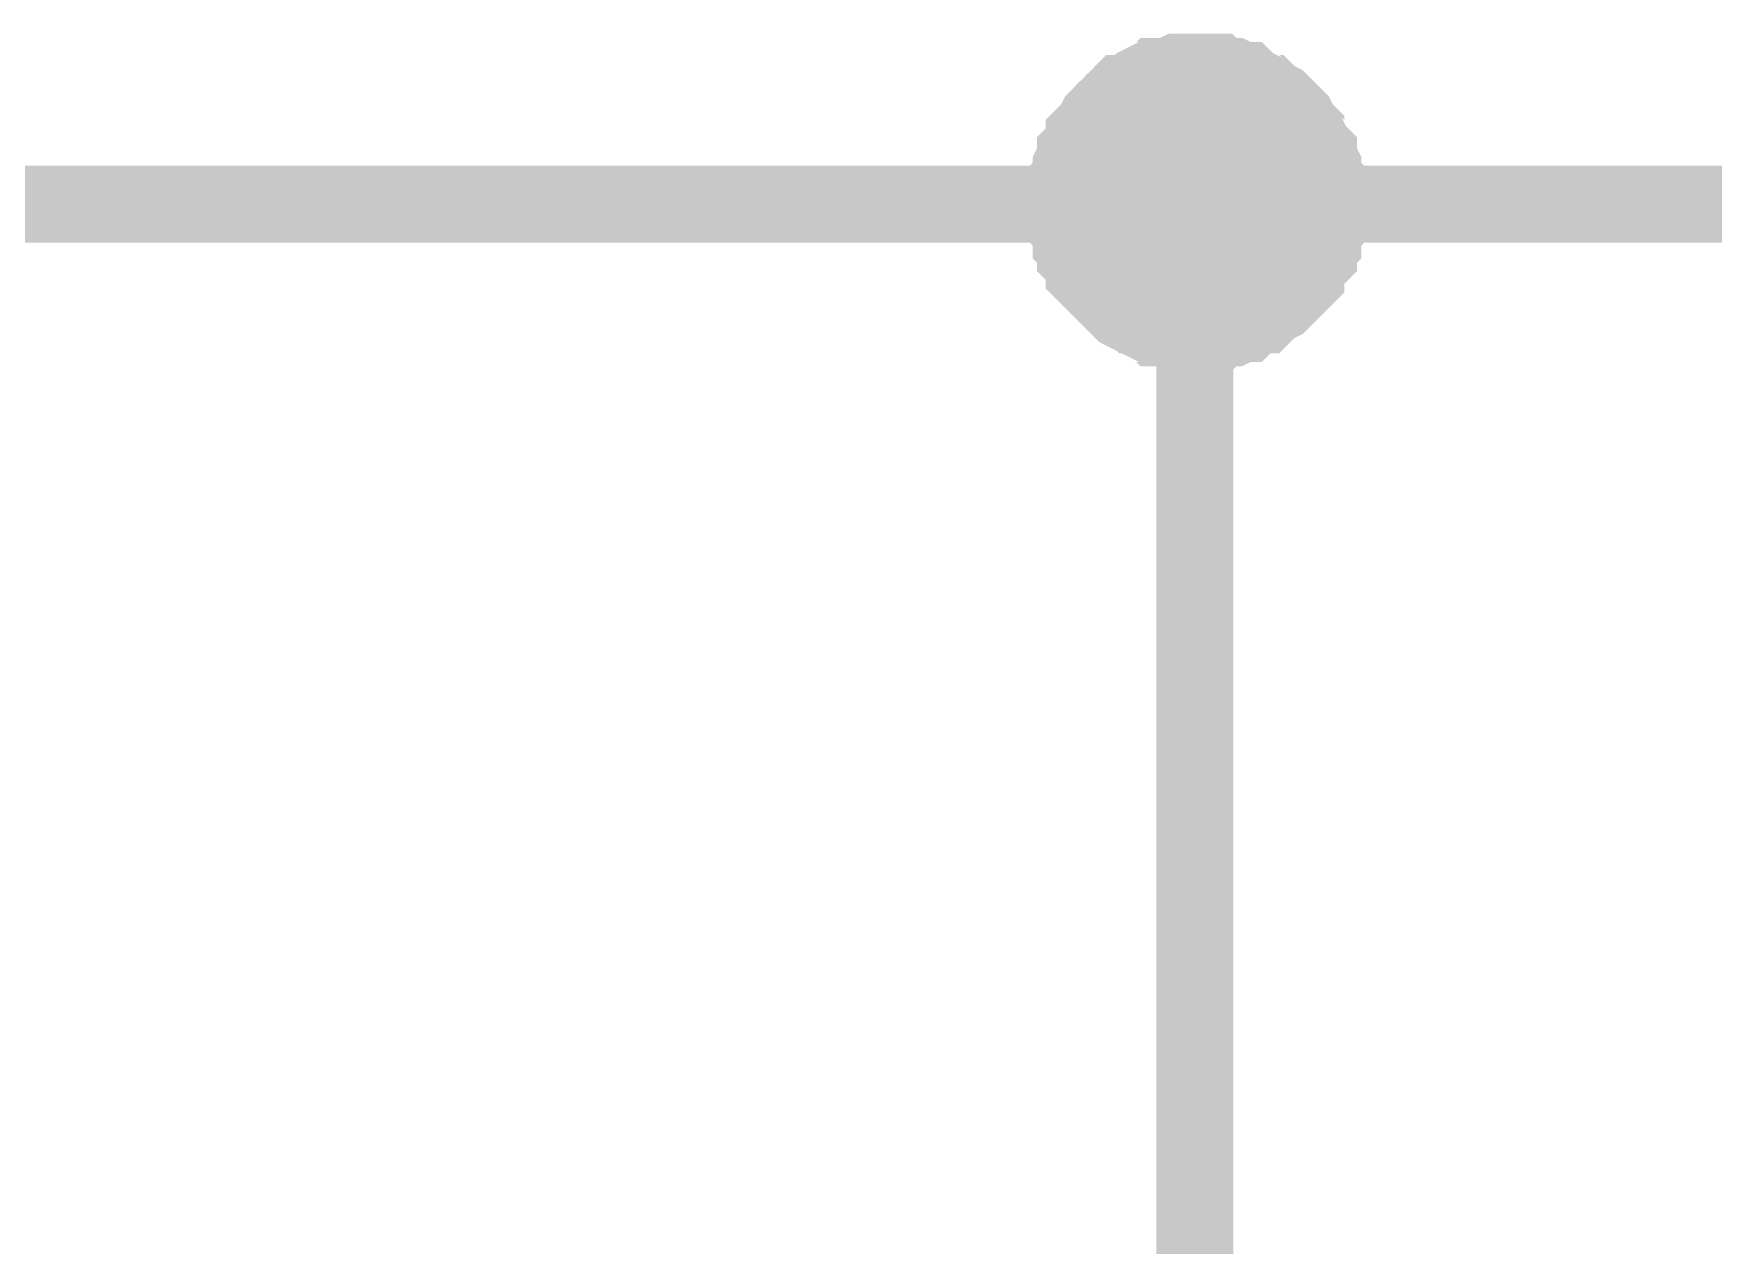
# Model space of a CAD drawing. Header units: millimetres. Extents: x -2024 to 917, y -725 to 13.
# Drawn here: x -1446.16 to -1439.63, y -398.22 to -393.51 of the extents above; entities that cross this region are included whole.
import ezdxf

# ---------------------------------------------------------------- set-up
doc = ezdxf.new("R2010")
doc.units = ezdxf.units.MM

msp = doc.modelspace()

# ---------------------------------------------------------------- linework, layer by layer
at = {"color": 7}
for points, const_width in [([(-1442.1447, -394.1737), (-1442.1447, -394.1406), (-1442.1447, -394.1241), (-1442.1447, -394.0909), (-1442.1282, -394.0744), (-1442.1282, -394.0413), (-1442.1282, -394.0247), (-1442.1116, -393.9916), (-1442.1116, -393.975), (-1442.0951, -393.9585), (-1442.0785, -393.9254), (-1442.0785, -393.9088), (-1442.062, -393.8922), (-1442.0454, -393.8757), (-1442.0289, -393.8426), (-1442.0123, -393.826), (-1441.9958, -393.8094), (-1441.9792, -393.7929), (-1441.9627, -393.7763), (-1441.9461, -393.7598), (-1441.9296, -393.7432), (-1441.8965, -393.7432), (-1441.8799, -393.7266), (-1441.8634, -393.7101), (-1441.8303, -393.6935), (-1441.8137, -393.6935), (-1441.7972, -393.677), (-1441.7641, -393.677), (-1441.7475, -393.677), (-1441.7144, -393.6604), (-1441.6978, -393.6604), (-1441.6647, -393.6604), (-1441.6482, -393.6604)], 0.2997), ([(-1442.1447, -394.1737), (-1442.1447, -394.1406), (-1442.1447, -394.1241), (-1442.1447, -394.0909), (-1442.1282, -394.0744), (-1442.1282, -394.0413), (-1442.1282, -394.0247), (-1442.1116, -393.9916), (-1442.1116, -393.975), (-1442.0951, -393.9585), (-1442.0785, -393.9254), (-1442.0785, -393.9088), (-1442.062, -393.8922), (-1442.0454, -393.8757), (-1442.0289, -393.8426), (-1442.0123, -393.826), (-1441.9958, -393.8094), (-1441.9792, -393.7929), (-1441.9627, -393.7763), (-1441.9461, -393.7598), (-1441.9296, -393.7432), (-1441.8965, -393.7432), (-1441.8799, -393.7266), (-1441.8634, -393.7101), (-1441.8303, -393.6935), (-1441.8137, -393.6935), (-1441.7972, -393.677), (-1441.7641, -393.677), (-1441.7475, -393.677), (-1441.7144, -393.6604), (-1441.6978, -393.6604), (-1441.6647, -393.6604), (-1441.6482, -393.6604)], 0.2997), ([(-1442.1447, -394.1737), (-1442.1447, -394.1406), (-1442.1447, -394.1241), (-1442.1447, -394.0909), (-1442.1282, -394.0744), (-1442.1282, -394.0413), (-1442.1282, -394.0247), (-1442.1116, -393.9916), (-1442.1116, -393.975), (-1442.0951, -393.9585), (-1442.0785, -393.9254), (-1442.0785, -393.9088), (-1442.062, -393.8922), (-1442.0454, -393.8757), (-1442.0289, -393.8426), (-1442.0123, -393.826), (-1441.9958, -393.8094), (-1441.9792, -393.7929), (-1441.9627, -393.7763), (-1441.9461, -393.7598), (-1441.9296, -393.7432), (-1441.8965, -393.7432), (-1441.8799, -393.7266), (-1441.8634, -393.7101), (-1441.8303, -393.6935), (-1441.8137, -393.6935), (-1441.7972, -393.677), (-1441.7641, -393.677), (-1441.7475, -393.677), (-1441.7144, -393.6604), (-1441.6978, -393.6604), (-1441.6647, -393.6604), (-1441.6482, -393.6604)], 0.2997), ([(-1442.1447, -394.1737), (-1442.1447, -394.1406), (-1442.1447, -394.1241), (-1442.1447, -394.0909), (-1442.1282, -394.0744), (-1442.1282, -394.0413), (-1442.1282, -394.0247), (-1442.1116, -393.9916), (-1442.1116, -393.975), (-1442.0951, -393.9585), (-1442.0785, -393.9254), (-1442.0785, -393.9088), (-1442.062, -393.8922), (-1442.0454, -393.8757), (-1442.0289, -393.8426), (-1442.0123, -393.826), (-1441.9958, -393.8094), (-1441.9792, -393.7929), (-1441.9627, -393.7763), (-1441.9461, -393.7598), (-1441.9296, -393.7432), (-1441.8965, -393.7432), (-1441.8799, -393.7266), (-1441.8634, -393.7101), (-1441.8303, -393.6935), (-1441.8137, -393.6935), (-1441.7972, -393.677), (-1441.7641, -393.677), (-1441.7475, -393.677), (-1441.7144, -393.6604), (-1441.6978, -393.6604), (-1441.6647, -393.6604), (-1441.6482, -393.6604)], 0.2997), ([(-1441.6482, -393.6604), (-1441.6482, -393.6604)], 0.2997), ([(-1441.6482, -393.6604), (-1441.6151, -393.6604), (-1441.5985, -393.6604), (-1441.5654, -393.6604), (-1441.5489, -393.677), (-1441.5158, -393.677), (-1441.4992, -393.677), (-1441.4661, -393.6935), (-1441.4496, -393.6935), (-1441.433, -393.7101), (-1441.3999, -393.7266), (-1441.3834, -393.7432), (-1441.3668, -393.7432), (-1441.3503, -393.7598), (-1441.3172, -393.7763), (-1441.3006, -393.7929), (-1441.2841, -393.8094), (-1441.2675, -393.826), (-1441.251, -393.8426), (-1441.2344, -393.8757), (-1441.2179, -393.8922), (-1441.2179, -393.9088), (-1441.2013, -393.9254), (-1441.1848, -393.9585), (-1441.1682, -393.975), (-1441.1682, -393.9916), (-1441.1517, -394.0247), (-1441.1517, -394.0413), (-1441.1517, -394.0744), (-1441.1351, -394.0909), (-1441.1351, -394.1241), (-1441.1351, -394.1406), (-1441.1351, -394.1737)], 0.2997), ([(-1441.6482, -393.6604), (-1441.6482, -393.6604)], 0.2997), ([(-1441.6482, -393.6604), (-1441.6151, -393.6604), (-1441.5985, -393.6604), (-1441.5654, -393.6604), (-1441.5489, -393.677), (-1441.5158, -393.677), (-1441.4992, -393.677), (-1441.4661, -393.6935), (-1441.4496, -393.6935), (-1441.433, -393.7101), (-1441.3999, -393.7266), (-1441.3834, -393.7432), (-1441.3668, -393.7432), (-1441.3503, -393.7598), (-1441.3172, -393.7763), (-1441.3006, -393.7929), (-1441.2841, -393.8094), (-1441.2675, -393.826), (-1441.251, -393.8426), (-1441.2344, -393.8757), (-1441.2179, -393.8922), (-1441.2179, -393.9088), (-1441.2013, -393.9254), (-1441.1848, -393.9585), (-1441.1682, -393.975), (-1441.1682, -393.9916), (-1441.1517, -394.0247), (-1441.1517, -394.0413), (-1441.1517, -394.0744), (-1441.1351, -394.0909), (-1441.1351, -394.1241), (-1441.1351, -394.1406), (-1441.1351, -394.1737)], 0.2997), ([(-1441.6482, -393.6604), (-1441.6482, -393.6604)], 0.2997), ([(-1441.6482, -393.6604), (-1441.6151, -393.6604), (-1441.5985, -393.6604), (-1441.5654, -393.6604), (-1441.5489, -393.677), (-1441.5158, -393.677), (-1441.4992, -393.677), (-1441.4661, -393.6935), (-1441.4496, -393.6935), (-1441.433, -393.7101), (-1441.3999, -393.7266), (-1441.3834, -393.7432), (-1441.3668, -393.7432), (-1441.3503, -393.7598), (-1441.3172, -393.7763), (-1441.3006, -393.7929), (-1441.2841, -393.8094), (-1441.2675, -393.826), (-1441.251, -393.8426), (-1441.2344, -393.8757), (-1441.2179, -393.8922), (-1441.2179, -393.9088), (-1441.2013, -393.9254), (-1441.1848, -393.9585), (-1441.1682, -393.975), (-1441.1682, -393.9916), (-1441.1517, -394.0247), (-1441.1517, -394.0413), (-1441.1517, -394.0744), (-1441.1351, -394.0909), (-1441.1351, -394.1241), (-1441.1351, -394.1406), (-1441.1351, -394.1737)], 0.2997), ([(-1441.6482, -393.6604), (-1441.6482, -393.6604)], 0.2997), ([(-1441.6482, -393.6604), (-1441.6151, -393.6604), (-1441.5985, -393.6604), (-1441.5654, -393.6604), (-1441.5489, -393.677), (-1441.5158, -393.677), (-1441.4992, -393.677), (-1441.4661, -393.6935), (-1441.4496, -393.6935), (-1441.433, -393.7101), (-1441.3999, -393.7266), (-1441.3834, -393.7432), (-1441.3668, -393.7432), (-1441.3503, -393.7598), (-1441.3172, -393.7763), (-1441.3006, -393.7929), (-1441.2841, -393.8094), (-1441.2675, -393.826), (-1441.251, -393.8426), (-1441.2344, -393.8757), (-1441.2179, -393.8922), (-1441.2179, -393.9088), (-1441.2013, -393.9254), (-1441.1848, -393.9585), (-1441.1682, -393.975), (-1441.1682, -393.9916), (-1441.1517, -394.0247), (-1441.1517, -394.0413), (-1441.1517, -394.0744), (-1441.1351, -394.0909), (-1441.1351, -394.1241), (-1441.1351, -394.1406), (-1441.1351, -394.1737)], 0.2997), ([(-1442.1447, -394.1737), (-1442.1447, -394.1406), (-1442.1447, -394.1241), (-1442.1447, -394.0909), (-1442.1282, -394.0744), (-1442.1282, -394.0413), (-1442.1282, -394.0247), (-1442.1116, -393.9916), (-1442.1116, -393.975), (-1442.0951, -393.9585), (-1442.0785, -393.9254), (-1442.0785, -393.9088), (-1442.062, -393.8922), (-1442.0454, -393.8757), (-1442.0289, -393.8426), (-1442.0123, -393.826), (-1441.9958, -393.8094), (-1441.9792, -393.7929), (-1441.9627, -393.7763), (-1441.9461, -393.7598), (-1441.9296, -393.7432), (-1441.8965, -393.7432), (-1441.8799, -393.7266), (-1441.8634, -393.7101), (-1441.8303, -393.6935), (-1441.8137, -393.6935), (-1441.7972, -393.677), (-1441.7641, -393.677), (-1441.7475, -393.677), (-1441.7144, -393.6604), (-1441.6978, -393.6604), (-1441.6647, -393.6604), (-1441.6482, -393.6604)], 0.0991), ([(-1442.1447, -394.1737), (-1442.1447, -394.1406), (-1442.1447, -394.1241), (-1442.1447, -394.0909), (-1442.1282, -394.0744), (-1442.1282, -394.0413), (-1442.1282, -394.0247), (-1442.1116, -393.9916), (-1442.1116, -393.975), (-1442.0951, -393.9585), (-1442.0785, -393.9254), (-1442.0785, -393.9088), (-1442.062, -393.8922), (-1442.0454, -393.8757), (-1442.0289, -393.8426), (-1442.0123, -393.826), (-1441.9958, -393.8094), (-1441.9792, -393.7929), (-1441.9627, -393.7763), (-1441.9461, -393.7598), (-1441.9296, -393.7432), (-1441.8965, -393.7432), (-1441.8799, -393.7266), (-1441.8634, -393.7101), (-1441.8303, -393.6935), (-1441.8137, -393.6935), (-1441.7972, -393.677), (-1441.7641, -393.677), (-1441.7475, -393.677), (-1441.7144, -393.6604), (-1441.6978, -393.6604), (-1441.6647, -393.6604), (-1441.6482, -393.6604)], 0.0991), ([(-1442.1447, -394.1737), (-1442.1447, -394.1406), (-1442.1447, -394.1241), (-1442.1447, -394.0909), (-1442.1282, -394.0744), (-1442.1282, -394.0413), (-1442.1282, -394.0247), (-1442.1116, -393.9916), (-1442.1116, -393.975), (-1442.0951, -393.9585), (-1442.0785, -393.9254), (-1442.0785, -393.9088), (-1442.062, -393.8922), (-1442.0454, -393.8757), (-1442.0289, -393.8426), (-1442.0123, -393.826), (-1441.9958, -393.8094), (-1441.9792, -393.7929), (-1441.9627, -393.7763), (-1441.9461, -393.7598), (-1441.9296, -393.7432), (-1441.8965, -393.7432), (-1441.8799, -393.7266), (-1441.8634, -393.7101), (-1441.8303, -393.6935), (-1441.8137, -393.6935), (-1441.7972, -393.677), (-1441.7641, -393.677), (-1441.7475, -393.677), (-1441.7144, -393.6604), (-1441.6978, -393.6604), (-1441.6647, -393.6604), (-1441.6482, -393.6604)], 0.0991), ([(-1442.1447, -394.1737), (-1442.1447, -394.1406), (-1442.1447, -394.1241), (-1442.1447, -394.0909), (-1442.1282, -394.0744), (-1442.1282, -394.0413), (-1442.1282, -394.0247), (-1442.1116, -393.9916), (-1442.1116, -393.975), (-1442.0951, -393.9585), (-1442.0785, -393.9254), (-1442.0785, -393.9088), (-1442.062, -393.8922), (-1442.0454, -393.8757), (-1442.0289, -393.8426), (-1442.0123, -393.826), (-1441.9958, -393.8094), (-1441.9792, -393.7929), (-1441.9627, -393.7763), (-1441.9461, -393.7598), (-1441.9296, -393.7432), (-1441.8965, -393.7432), (-1441.8799, -393.7266), (-1441.8634, -393.7101), (-1441.8303, -393.6935), (-1441.8137, -393.6935), (-1441.7972, -393.677), (-1441.7641, -393.677), (-1441.7475, -393.677), (-1441.7144, -393.6604), (-1441.6978, -393.6604), (-1441.6647, -393.6604), (-1441.6482, -393.6604)], 0.0991), ([(-1441.6482, -393.6604), (-1441.6482, -393.6604)], 0.0991), ([(-1441.6482, -393.6604), (-1441.6151, -393.6604), (-1441.5985, -393.6604), (-1441.5654, -393.6604), (-1441.5489, -393.677), (-1441.5158, -393.677), (-1441.4992, -393.677), (-1441.4661, -393.6935), (-1441.4496, -393.6935), (-1441.433, -393.7101), (-1441.3999, -393.7266), (-1441.3834, -393.7432), (-1441.3668, -393.7432), (-1441.3503, -393.7598), (-1441.3172, -393.7763), (-1441.3006, -393.7929), (-1441.2841, -393.8094), (-1441.2675, -393.826), (-1441.251, -393.8426), (-1441.2344, -393.8757), (-1441.2179, -393.8922), (-1441.2179, -393.9088), (-1441.2013, -393.9254), (-1441.1848, -393.9585), (-1441.1682, -393.975), (-1441.1682, -393.9916), (-1441.1517, -394.0247), (-1441.1517, -394.0413), (-1441.1517, -394.0744), (-1441.1351, -394.0909), (-1441.1351, -394.1241), (-1441.1351, -394.1406), (-1441.1351, -394.1737)], 0.0991), ([(-1441.6482, -393.6604), (-1441.6482, -393.6604)], 0.0991), ([(-1441.6482, -393.6604), (-1441.6151, -393.6604), (-1441.5985, -393.6604), (-1441.5654, -393.6604), (-1441.5489, -393.677), (-1441.5158, -393.677), (-1441.4992, -393.677), (-1441.4661, -393.6935), (-1441.4496, -393.6935), (-1441.433, -393.7101), (-1441.3999, -393.7266), (-1441.3834, -393.7432), (-1441.3668, -393.7432), (-1441.3503, -393.7598), (-1441.3172, -393.7763), (-1441.3006, -393.7929), (-1441.2841, -393.8094), (-1441.2675, -393.826), (-1441.251, -393.8426), (-1441.2344, -393.8757), (-1441.2179, -393.8922), (-1441.2179, -393.9088), (-1441.2013, -393.9254), (-1441.1848, -393.9585), (-1441.1682, -393.975), (-1441.1682, -393.9916), (-1441.1517, -394.0247), (-1441.1517, -394.0413), (-1441.1517, -394.0744), (-1441.1351, -394.0909), (-1441.1351, -394.1241), (-1441.1351, -394.1406), (-1441.1351, -394.1737)], 0.0991), ([(-1441.6482, -393.6604), (-1441.6482, -393.6604)], 0.0991), ([(-1441.6482, -393.6604), (-1441.6151, -393.6604), (-1441.5985, -393.6604), (-1441.5654, -393.6604), (-1441.5489, -393.677), (-1441.5158, -393.677), (-1441.4992, -393.677), (-1441.4661, -393.6935), (-1441.4496, -393.6935), (-1441.433, -393.7101), (-1441.3999, -393.7266), (-1441.3834, -393.7432), (-1441.3668, -393.7432), (-1441.3503, -393.7598), (-1441.3172, -393.7763), (-1441.3006, -393.7929), (-1441.2841, -393.8094), (-1441.2675, -393.826), (-1441.251, -393.8426), (-1441.2344, -393.8757), (-1441.2179, -393.8922), (-1441.2179, -393.9088), (-1441.2013, -393.9254), (-1441.1848, -393.9585), (-1441.1682, -393.975), (-1441.1682, -393.9916), (-1441.1517, -394.0247), (-1441.1517, -394.0413), (-1441.1517, -394.0744), (-1441.1351, -394.0909), (-1441.1351, -394.1241), (-1441.1351, -394.1406), (-1441.1351, -394.1737)], 0.0991), ([(-1441.6482, -393.6604), (-1441.6482, -393.6604)], 0.0991), ([(-1441.6482, -393.6604), (-1441.6151, -393.6604), (-1441.5985, -393.6604), (-1441.5654, -393.6604), (-1441.5489, -393.677), (-1441.5158, -393.677), (-1441.4992, -393.677), (-1441.4661, -393.6935), (-1441.4496, -393.6935), (-1441.433, -393.7101), (-1441.3999, -393.7266), (-1441.3834, -393.7432), (-1441.3668, -393.7432), (-1441.3503, -393.7598), (-1441.3172, -393.7763), (-1441.3006, -393.7929), (-1441.2841, -393.8094), (-1441.2675, -393.826), (-1441.251, -393.8426), (-1441.2344, -393.8757), (-1441.2179, -393.8922), (-1441.2179, -393.9088), (-1441.2013, -393.9254), (-1441.1848, -393.9585), (-1441.1682, -393.975), (-1441.1682, -393.9916), (-1441.1517, -394.0247), (-1441.1517, -394.0413), (-1441.1517, -394.0744), (-1441.1351, -394.0909), (-1441.1351, -394.1241), (-1441.1351, -394.1406), (-1441.1351, -394.1737)], 0.0991), ([(-1449.1293, -394.1737), (-1441.6482, -394.1737), (-1434.1506, -394.1737)], 0.2997), ([(-1441.6482, -394.6705), (-1441.6647, -394.6705), (-1441.6978, -394.6705), (-1441.7144, -394.6705), (-1441.7475, -394.6539), (-1441.7641, -394.6539), (-1441.7972, -394.6539), (-1441.8137, -394.6374), (-1441.8303, -394.6374), (-1441.8634, -394.6208), (-1441.8799, -394.6043), (-1441.8965, -394.6043), (-1441.9296, -394.5877), (-1441.9461, -394.5711), (-1441.9627, -394.5546), (-1441.9792, -394.538), (-1441.9958, -394.5215), (-1442.0123, -394.5049), (-1442.0289, -394.4884), (-1442.0454, -394.4718), (-1442.062, -394.4552), (-1442.0785, -394.4387), (-1442.0785, -394.4056), (-1442.0951, -394.389), (-1442.1116, -394.3724), (-1442.1116, -394.3393), (-1442.1282, -394.3228), (-1442.1282, -394.3062), (-1442.1282, -394.2731), (-1442.1447, -394.2565), (-1442.1447, -394.2234), (-1442.1447, -394.2069), (-1442.1447, -394.1737)], 0.2997), ([(-1442.1447, -394.1737), (-1442.1447, -394.1737)], 0.2997), ([(-1441.6482, -394.6705), (-1441.6647, -394.6705), (-1441.6978, -394.6705), (-1441.7144, -394.6705), (-1441.7475, -394.6539), (-1441.7641, -394.6539), (-1441.7972, -394.6539), (-1441.8137, -394.6374), (-1441.8303, -394.6374), (-1441.8634, -394.6208), (-1441.8799, -394.6043), (-1441.8965, -394.6043), (-1441.9296, -394.5877), (-1441.9461, -394.5711), (-1441.9627, -394.5546), (-1441.9792, -394.538), (-1441.9958, -394.5215), (-1442.0123, -394.5049), (-1442.0289, -394.4884), (-1442.0454, -394.4718), (-1442.062, -394.4552), (-1442.0785, -394.4387), (-1442.0785, -394.4056), (-1442.0951, -394.389), (-1442.1116, -394.3724), (-1442.1116, -394.3393), (-1442.1282, -394.3228), (-1442.1282, -394.3062), (-1442.1282, -394.2731), (-1442.1447, -394.2565), (-1442.1447, -394.2234), (-1442.1447, -394.2069), (-1442.1447, -394.1737)], 0.2997), ([(-1442.1447, -394.1737), (-1442.1447, -394.1737)], 0.2997), ([(-1441.6482, -394.6705), (-1441.6647, -394.6705), (-1441.6978, -394.6705), (-1441.7144, -394.6705), (-1441.7475, -394.6539), (-1441.7641, -394.6539), (-1441.7972, -394.6539), (-1441.8137, -394.6374), (-1441.8303, -394.6374), (-1441.8634, -394.6208), (-1441.8799, -394.6043), (-1441.8965, -394.6043), (-1441.9296, -394.5877), (-1441.9461, -394.5711), (-1441.9627, -394.5546), (-1441.9792, -394.538), (-1441.9958, -394.5215), (-1442.0123, -394.5049), (-1442.0289, -394.4884), (-1442.0454, -394.4718), (-1442.062, -394.4552), (-1442.0785, -394.4387), (-1442.0785, -394.4056), (-1442.0951, -394.389), (-1442.1116, -394.3724), (-1442.1116, -394.3393), (-1442.1282, -394.3228), (-1442.1282, -394.3062), (-1442.1282, -394.2731), (-1442.1447, -394.2565), (-1442.1447, -394.2234), (-1442.1447, -394.2069), (-1442.1447, -394.1737)], 0.2997), ([(-1442.1447, -394.1737), (-1442.1447, -394.1737)], 0.2997), ([(-1441.6482, -394.6705), (-1441.6647, -394.6705), (-1441.6978, -394.6705), (-1441.7144, -394.6705), (-1441.7475, -394.6539), (-1441.7641, -394.6539), (-1441.7972, -394.6539), (-1441.8137, -394.6374), (-1441.8303, -394.6374), (-1441.8634, -394.6208), (-1441.8799, -394.6043), (-1441.8965, -394.6043), (-1441.9296, -394.5877), (-1441.9461, -394.5711), (-1441.9627, -394.5546), (-1441.9792, -394.538), (-1441.9958, -394.5215), (-1442.0123, -394.5049), (-1442.0289, -394.4884), (-1442.0454, -394.4718), (-1442.062, -394.4552), (-1442.0785, -394.4387), (-1442.0785, -394.4056), (-1442.0951, -394.389), (-1442.1116, -394.3724), (-1442.1116, -394.3393), (-1442.1282, -394.3228), (-1442.1282, -394.3062), (-1442.1282, -394.2731), (-1442.1447, -394.2565), (-1442.1447, -394.2234), (-1442.1447, -394.2069), (-1442.1447, -394.1737)], 0.2997), ([(-1442.1447, -394.1737), (-1442.1447, -394.1737)], 0.2997), ([(-1441.6482, -399.1745), (-1441.6482, -394.1737)], 0.2997), ([(-1441.1351, -394.1737), (-1441.1351, -394.2069), (-1441.1351, -394.2234), (-1441.1351, -394.2565), (-1441.1517, -394.2731), (-1441.1517, -394.3062), (-1441.1517, -394.3228), (-1441.1682, -394.3393), (-1441.1682, -394.3724), (-1441.1848, -394.389), (-1441.2013, -394.4056), (-1441.2179, -394.4387), (-1441.2179, -394.4552), (-1441.2344, -394.4718), (-1441.251, -394.4884), (-1441.2675, -394.5049), (-1441.2841, -394.5215), (-1441.3006, -394.538), (-1441.3172, -394.5546), (-1441.3503, -394.5711), (-1441.3668, -394.5877), (-1441.3834, -394.6043), (-1441.3999, -394.6043), (-1441.433, -394.6208), (-1441.4496, -394.6374), (-1441.4661, -394.6374), (-1441.4992, -394.6539), (-1441.5158, -394.6539), (-1441.5489, -394.6539), (-1441.5654, -394.6705), (-1441.5985, -394.6705), (-1441.6151, -394.6705), (-1441.6482, -394.6705)], 0.2997), ([(-1441.1351, -394.1737), (-1441.1351, -394.2069), (-1441.1351, -394.2234), (-1441.1351, -394.2565), (-1441.1517, -394.2731), (-1441.1517, -394.3062), (-1441.1517, -394.3228), (-1441.1682, -394.3393), (-1441.1682, -394.3724), (-1441.1848, -394.389), (-1441.2013, -394.4056), (-1441.2179, -394.4387), (-1441.2179, -394.4552), (-1441.2344, -394.4718), (-1441.251, -394.4884), (-1441.2675, -394.5049), (-1441.2841, -394.5215), (-1441.3006, -394.538), (-1441.3172, -394.5546), (-1441.3503, -394.5711), (-1441.3668, -394.5877), (-1441.3834, -394.6043), (-1441.3999, -394.6043), (-1441.433, -394.6208), (-1441.4496, -394.6374), (-1441.4661, -394.6374), (-1441.4992, -394.6539), (-1441.5158, -394.6539), (-1441.5489, -394.6539), (-1441.5654, -394.6705), (-1441.5985, -394.6705), (-1441.6151, -394.6705), (-1441.6482, -394.6705)], 0.2997), ([(-1441.1351, -394.1737), (-1441.1351, -394.2069), (-1441.1351, -394.2234), (-1441.1351, -394.2565), (-1441.1517, -394.2731), (-1441.1517, -394.3062), (-1441.1517, -394.3228), (-1441.1682, -394.3393), (-1441.1682, -394.3724), (-1441.1848, -394.389), (-1441.2013, -394.4056), (-1441.2179, -394.4387), (-1441.2179, -394.4552), (-1441.2344, -394.4718), (-1441.251, -394.4884), (-1441.2675, -394.5049), (-1441.2841, -394.5215), (-1441.3006, -394.538), (-1441.3172, -394.5546), (-1441.3503, -394.5711), (-1441.3668, -394.5877), (-1441.3834, -394.6043), (-1441.3999, -394.6043), (-1441.433, -394.6208), (-1441.4496, -394.6374), (-1441.4661, -394.6374), (-1441.4992, -394.6539), (-1441.5158, -394.6539), (-1441.5489, -394.6539), (-1441.5654, -394.6705), (-1441.5985, -394.6705), (-1441.6151, -394.6705), (-1441.6482, -394.6705)], 0.2997), ([(-1441.1351, -394.1737), (-1441.1351, -394.2069), (-1441.1351, -394.2234), (-1441.1351, -394.2565), (-1441.1517, -394.2731), (-1441.1517, -394.3062), (-1441.1517, -394.3228), (-1441.1682, -394.3393), (-1441.1682, -394.3724), (-1441.1848, -394.389), (-1441.2013, -394.4056), (-1441.2179, -394.4387), (-1441.2179, -394.4552), (-1441.2344, -394.4718), (-1441.251, -394.4884), (-1441.2675, -394.5049), (-1441.2841, -394.5215), (-1441.3006, -394.538), (-1441.3172, -394.5546), (-1441.3503, -394.5711), (-1441.3668, -394.5877), (-1441.3834, -394.6043), (-1441.3999, -394.6043), (-1441.433, -394.6208), (-1441.4496, -394.6374), (-1441.4661, -394.6374), (-1441.4992, -394.6539), (-1441.5158, -394.6539), (-1441.5489, -394.6539), (-1441.5654, -394.6705), (-1441.5985, -394.6705), (-1441.6151, -394.6705), (-1441.6482, -394.6705)], 0.2997), ([(-1441.1351, -394.1737), (-1441.1351, -394.1737), (-1441.1351, -394.1737), (-1441.1351, -394.1737), (-1441.1351, -394.1737), (-1441.1351, -394.1737), (-1441.1351, -394.1737), (-1441.1351, -394.1737), (-1441.1351, -394.1737), (-1441.1351, -394.1737), (-1441.1351, -394.1737), (-1441.1351, -394.1737), (-1441.1351, -394.1737), (-1441.1351, -394.1737), (-1441.1351, -394.1737), (-1441.1351, -394.1737), (-1441.1351, -394.1737), (-1441.1351, -394.1737), (-1441.1351, -394.1737), (-1441.1351, -394.1737), (-1441.1351, -394.1737), (-1441.1351, -394.1737), (-1441.1351, -394.1737), (-1441.1351, -394.1737), (-1441.1351, -394.1737), (-1441.1351, -394.1737), (-1441.1351, -394.1737), (-1441.1351, -394.1737), (-1441.1351, -394.1737), (-1441.1351, -394.1737), (-1441.1351, -394.1737), (-1441.1351, -394.1737), (-1441.1351, -394.1737)], 0.2997), ([(-1441.1351, -394.1737), (-1441.1351, -394.1737)], 0.2997), ([(-1441.1351, -394.1737), (-1441.1351, -394.1737), (-1441.1351, -394.1737), (-1441.1351, -394.1737), (-1441.1351, -394.1737), (-1441.1351, -394.1737), (-1441.1351, -394.1737), (-1441.1351, -394.1737), (-1441.1351, -394.1737), (-1441.1351, -394.1737), (-1441.1351, -394.1737), (-1441.1351, -394.1737), (-1441.1351, -394.1737), (-1441.1351, -394.1737), (-1441.1351, -394.1737), (-1441.1351, -394.1737), (-1441.1351, -394.1737), (-1441.1351, -394.1737), (-1441.1351, -394.1737), (-1441.1351, -394.1737), (-1441.1351, -394.1737), (-1441.1351, -394.1737), (-1441.1351, -394.1737), (-1441.1351, -394.1737), (-1441.1351, -394.1737), (-1441.1351, -394.1737), (-1441.1351, -394.1737), (-1441.1351, -394.1737), (-1441.1351, -394.1737), (-1441.1351, -394.1737), (-1441.1351, -394.1737), (-1441.1351, -394.1737), (-1441.1351, -394.1737)], 0.2997), ([(-1441.1351, -394.1737), (-1441.1351, -394.1737)], 0.2997), ([(-1441.1351, -394.1737), (-1441.1351, -394.1737), (-1441.1351, -394.1737), (-1441.1351, -394.1737), (-1441.1351, -394.1737), (-1441.1351, -394.1737), (-1441.1351, -394.1737), (-1441.1351, -394.1737), (-1441.1351, -394.1737), (-1441.1351, -394.1737), (-1441.1351, -394.1737), (-1441.1351, -394.1737), (-1441.1351, -394.1737), (-1441.1351, -394.1737), (-1441.1351, -394.1737), (-1441.1351, -394.1737), (-1441.1351, -394.1737), (-1441.1351, -394.1737), (-1441.1351, -394.1737), (-1441.1351, -394.1737), (-1441.1351, -394.1737), (-1441.1351, -394.1737), (-1441.1351, -394.1737), (-1441.1351, -394.1737), (-1441.1351, -394.1737), (-1441.1351, -394.1737), (-1441.1351, -394.1737), (-1441.1351, -394.1737), (-1441.1351, -394.1737), (-1441.1351, -394.1737), (-1441.1351, -394.1737), (-1441.1351, -394.1737), (-1441.1351, -394.1737)], 0.2997), ([(-1441.1351, -394.1737), (-1441.1351, -394.1737)], 0.2997), ([(-1441.1351, -394.1737), (-1441.1351, -394.1737), (-1441.1351, -394.1737), (-1441.1351, -394.1737), (-1441.1351, -394.1737), (-1441.1351, -394.1737), (-1441.1351, -394.1737), (-1441.1351, -394.1737), (-1441.1351, -394.1737), (-1441.1351, -394.1737), (-1441.1351, -394.1737), (-1441.1351, -394.1737), (-1441.1351, -394.1737), (-1441.1351, -394.1737), (-1441.1351, -394.1737), (-1441.1351, -394.1737), (-1441.1351, -394.1737), (-1441.1351, -394.1737), (-1441.1351, -394.1737), (-1441.1351, -394.1737), (-1441.1351, -394.1737), (-1441.1351, -394.1737), (-1441.1351, -394.1737), (-1441.1351, -394.1737), (-1441.1351, -394.1737), (-1441.1351, -394.1737), (-1441.1351, -394.1737), (-1441.1351, -394.1737), (-1441.1351, -394.1737), (-1441.1351, -394.1737), (-1441.1351, -394.1737), (-1441.1351, -394.1737), (-1441.1351, -394.1737)], 0.2997), ([(-1441.1351, -394.1737), (-1441.1351, -394.1737)], 0.2997), ([(-1441.6482, -394.6705), (-1441.6647, -394.6705), (-1441.6978, -394.6705), (-1441.7144, -394.6705), (-1441.7475, -394.6539), (-1441.7641, -394.6539), (-1441.7972, -394.6539), (-1441.8137, -394.6374), (-1441.8303, -394.6374), (-1441.8634, -394.6208), (-1441.8799, -394.6043), (-1441.8965, -394.6043), (-1441.9296, -394.5877), (-1441.9461, -394.5711), (-1441.9627, -394.5546), (-1441.9792, -394.538), (-1441.9958, -394.5215), (-1442.0123, -394.5049), (-1442.0289, -394.4884), (-1442.0454, -394.4718), (-1442.062, -394.4552), (-1442.0785, -394.4387), (-1442.0785, -394.4056), (-1442.0951, -394.389), (-1442.1116, -394.3724), (-1442.1116, -394.3393), (-1442.1282, -394.3228), (-1442.1282, -394.3062), (-1442.1282, -394.2731), (-1442.1447, -394.2565), (-1442.1447, -394.2234), (-1442.1447, -394.2069), (-1442.1447, -394.1737)], 0.0991), ([(-1442.1447, -394.1737), (-1442.1447, -394.1737)], 0.0991), ([(-1441.6482, -394.6705), (-1441.6647, -394.6705), (-1441.6978, -394.6705), (-1441.7144, -394.6705), (-1441.7475, -394.6539), (-1441.7641, -394.6539), (-1441.7972, -394.6539), (-1441.8137, -394.6374), (-1441.8303, -394.6374), (-1441.8634, -394.6208), (-1441.8799, -394.6043), (-1441.8965, -394.6043), (-1441.9296, -394.5877), (-1441.9461, -394.5711), (-1441.9627, -394.5546), (-1441.9792, -394.538), (-1441.9958, -394.5215), (-1442.0123, -394.5049), (-1442.0289, -394.4884), (-1442.0454, -394.4718), (-1442.062, -394.4552), (-1442.0785, -394.4387), (-1442.0785, -394.4056), (-1442.0951, -394.389), (-1442.1116, -394.3724), (-1442.1116, -394.3393), (-1442.1282, -394.3228), (-1442.1282, -394.3062), (-1442.1282, -394.2731), (-1442.1447, -394.2565), (-1442.1447, -394.2234), (-1442.1447, -394.2069), (-1442.1447, -394.1737)], 0.0991), ([(-1442.1447, -394.1737), (-1442.1447, -394.1737)], 0.0991), ([(-1441.6482, -394.6705), (-1441.6647, -394.6705), (-1441.6978, -394.6705), (-1441.7144, -394.6705), (-1441.7475, -394.6539), (-1441.7641, -394.6539), (-1441.7972, -394.6539), (-1441.8137, -394.6374), (-1441.8303, -394.6374), (-1441.8634, -394.6208), (-1441.8799, -394.6043), (-1441.8965, -394.6043), (-1441.9296, -394.5877), (-1441.9461, -394.5711), (-1441.9627, -394.5546), (-1441.9792, -394.538), (-1441.9958, -394.5215), (-1442.0123, -394.5049), (-1442.0289, -394.4884), (-1442.0454, -394.4718), (-1442.062, -394.4552), (-1442.0785, -394.4387), (-1442.0785, -394.4056), (-1442.0951, -394.389), (-1442.1116, -394.3724), (-1442.1116, -394.3393), (-1442.1282, -394.3228), (-1442.1282, -394.3062), (-1442.1282, -394.2731), (-1442.1447, -394.2565), (-1442.1447, -394.2234), (-1442.1447, -394.2069), (-1442.1447, -394.1737)], 0.0991), ([(-1442.1447, -394.1737), (-1442.1447, -394.1737)], 0.0991), ([(-1441.6482, -394.6705), (-1441.6647, -394.6705), (-1441.6978, -394.6705), (-1441.7144, -394.6705), (-1441.7475, -394.6539), (-1441.7641, -394.6539), (-1441.7972, -394.6539), (-1441.8137, -394.6374), (-1441.8303, -394.6374), (-1441.8634, -394.6208), (-1441.8799, -394.6043), (-1441.8965, -394.6043), (-1441.9296, -394.5877), (-1441.9461, -394.5711), (-1441.9627, -394.5546), (-1441.9792, -394.538), (-1441.9958, -394.5215), (-1442.0123, -394.5049), (-1442.0289, -394.4884), (-1442.0454, -394.4718), (-1442.062, -394.4552), (-1442.0785, -394.4387), (-1442.0785, -394.4056), (-1442.0951, -394.389), (-1442.1116, -394.3724), (-1442.1116, -394.3393), (-1442.1282, -394.3228), (-1442.1282, -394.3062), (-1442.1282, -394.2731), (-1442.1447, -394.2565), (-1442.1447, -394.2234), (-1442.1447, -394.2069), (-1442.1447, -394.1737)], 0.0991), ([(-1442.1447, -394.1737), (-1442.1447, -394.1737)], 0.0991), ([(-1441.1351, -394.1737), (-1441.1351, -394.2069), (-1441.1351, -394.2234), (-1441.1351, -394.2565), (-1441.1517, -394.2731), (-1441.1517, -394.3062), (-1441.1517, -394.3228), (-1441.1682, -394.3393), (-1441.1682, -394.3724), (-1441.1848, -394.389), (-1441.2013, -394.4056), (-1441.2179, -394.4387), (-1441.2179, -394.4552), (-1441.2344, -394.4718), (-1441.251, -394.4884), (-1441.2675, -394.5049), (-1441.2841, -394.5215), (-1441.3006, -394.538), (-1441.3172, -394.5546), (-1441.3503, -394.5711), (-1441.3668, -394.5877), (-1441.3834, -394.6043), (-1441.3999, -394.6043), (-1441.433, -394.6208), (-1441.4496, -394.6374), (-1441.4661, -394.6374), (-1441.4992, -394.6539), (-1441.5158, -394.6539), (-1441.5489, -394.6539), (-1441.5654, -394.6705), (-1441.5985, -394.6705), (-1441.6151, -394.6705), (-1441.6482, -394.6705)], 0.0991), ([(-1441.1351, -394.1737), (-1441.1351, -394.2069), (-1441.1351, -394.2234), (-1441.1351, -394.2565), (-1441.1517, -394.2731), (-1441.1517, -394.3062), (-1441.1517, -394.3228), (-1441.1682, -394.3393), (-1441.1682, -394.3724), (-1441.1848, -394.389), (-1441.2013, -394.4056), (-1441.2179, -394.4387), (-1441.2179, -394.4552), (-1441.2344, -394.4718), (-1441.251, -394.4884), (-1441.2675, -394.5049), (-1441.2841, -394.5215), (-1441.3006, -394.538), (-1441.3172, -394.5546), (-1441.3503, -394.5711), (-1441.3668, -394.5877), (-1441.3834, -394.6043), (-1441.3999, -394.6043), (-1441.433, -394.6208), (-1441.4496, -394.6374), (-1441.4661, -394.6374), (-1441.4992, -394.6539), (-1441.5158, -394.6539), (-1441.5489, -394.6539), (-1441.5654, -394.6705), (-1441.5985, -394.6705), (-1441.6151, -394.6705), (-1441.6482, -394.6705)], 0.0991), ([(-1441.1351, -394.1737), (-1441.1351, -394.2069), (-1441.1351, -394.2234), (-1441.1351, -394.2565), (-1441.1517, -394.2731), (-1441.1517, -394.3062), (-1441.1517, -394.3228), (-1441.1682, -394.3393), (-1441.1682, -394.3724), (-1441.1848, -394.389), (-1441.2013, -394.4056), (-1441.2179, -394.4387), (-1441.2179, -394.4552), (-1441.2344, -394.4718), (-1441.251, -394.4884), (-1441.2675, -394.5049), (-1441.2841, -394.5215), (-1441.3006, -394.538), (-1441.3172, -394.5546), (-1441.3503, -394.5711), (-1441.3668, -394.5877), (-1441.3834, -394.6043), (-1441.3999, -394.6043), (-1441.433, -394.6208), (-1441.4496, -394.6374), (-1441.4661, -394.6374), (-1441.4992, -394.6539), (-1441.5158, -394.6539), (-1441.5489, -394.6539), (-1441.5654, -394.6705), (-1441.5985, -394.6705), (-1441.6151, -394.6705), (-1441.6482, -394.6705)], 0.0991), ([(-1441.1351, -394.1737), (-1441.1351, -394.2069), (-1441.1351, -394.2234), (-1441.1351, -394.2565), (-1441.1517, -394.2731), (-1441.1517, -394.3062), (-1441.1517, -394.3228), (-1441.1682, -394.3393), (-1441.1682, -394.3724), (-1441.1848, -394.389), (-1441.2013, -394.4056), (-1441.2179, -394.4387), (-1441.2179, -394.4552), (-1441.2344, -394.4718), (-1441.251, -394.4884), (-1441.2675, -394.5049), (-1441.2841, -394.5215), (-1441.3006, -394.538), (-1441.3172, -394.5546), (-1441.3503, -394.5711), (-1441.3668, -394.5877), (-1441.3834, -394.6043), (-1441.3999, -394.6043), (-1441.433, -394.6208), (-1441.4496, -394.6374), (-1441.4661, -394.6374), (-1441.4992, -394.6539), (-1441.5158, -394.6539), (-1441.5489, -394.6539), (-1441.5654, -394.6705), (-1441.5985, -394.6705), (-1441.6151, -394.6705), (-1441.6482, -394.6705)], 0.0991), ([(-1441.1351, -394.1737), (-1441.1351, -394.1737), (-1441.1351, -394.1737), (-1441.1351, -394.1737), (-1441.1351, -394.1737), (-1441.1351, -394.1737), (-1441.1351, -394.1737), (-1441.1351, -394.1737), (-1441.1351, -394.1737), (-1441.1351, -394.1737), (-1441.1351, -394.1737), (-1441.1351, -394.1737), (-1441.1351, -394.1737), (-1441.1351, -394.1737), (-1441.1351, -394.1737), (-1441.1351, -394.1737), (-1441.1351, -394.1737), (-1441.1351, -394.1737), (-1441.1351, -394.1737), (-1441.1351, -394.1737), (-1441.1351, -394.1737), (-1441.1351, -394.1737), (-1441.1351, -394.1737), (-1441.1351, -394.1737), (-1441.1351, -394.1737), (-1441.1351, -394.1737), (-1441.1351, -394.1737), (-1441.1351, -394.1737), (-1441.1351, -394.1737), (-1441.1351, -394.1737), (-1441.1351, -394.1737), (-1441.1351, -394.1737), (-1441.1351, -394.1737)], 0.0991), ([(-1441.1351, -394.1737), (-1441.1351, -394.1737)], 0.0991), ([(-1441.1351, -394.1737), (-1441.1351, -394.1737), (-1441.1351, -394.1737), (-1441.1351, -394.1737), (-1441.1351, -394.1737), (-1441.1351, -394.1737), (-1441.1351, -394.1737), (-1441.1351, -394.1737), (-1441.1351, -394.1737), (-1441.1351, -394.1737), (-1441.1351, -394.1737), (-1441.1351, -394.1737), (-1441.1351, -394.1737), (-1441.1351, -394.1737), (-1441.1351, -394.1737), (-1441.1351, -394.1737), (-1441.1351, -394.1737), (-1441.1351, -394.1737), (-1441.1351, -394.1737), (-1441.1351, -394.1737), (-1441.1351, -394.1737), (-1441.1351, -394.1737), (-1441.1351, -394.1737), (-1441.1351, -394.1737), (-1441.1351, -394.1737), (-1441.1351, -394.1737), (-1441.1351, -394.1737), (-1441.1351, -394.1737), (-1441.1351, -394.1737), (-1441.1351, -394.1737), (-1441.1351, -394.1737), (-1441.1351, -394.1737), (-1441.1351, -394.1737)], 0.0991), ([(-1441.1351, -394.1737), (-1441.1351, -394.1737)], 0.0991), ([(-1441.1351, -394.1737), (-1441.1351, -394.1737), (-1441.1351, -394.1737), (-1441.1351, -394.1737), (-1441.1351, -394.1737), (-1441.1351, -394.1737), (-1441.1351, -394.1737), (-1441.1351, -394.1737), (-1441.1351, -394.1737), (-1441.1351, -394.1737), (-1441.1351, -394.1737), (-1441.1351, -394.1737), (-1441.1351, -394.1737), (-1441.1351, -394.1737), (-1441.1351, -394.1737), (-1441.1351, -394.1737), (-1441.1351, -394.1737), (-1441.1351, -394.1737), (-1441.1351, -394.1737), (-1441.1351, -394.1737), (-1441.1351, -394.1737), (-1441.1351, -394.1737), (-1441.1351, -394.1737), (-1441.1351, -394.1737), (-1441.1351, -394.1737), (-1441.1351, -394.1737), (-1441.1351, -394.1737), (-1441.1351, -394.1737), (-1441.1351, -394.1737), (-1441.1351, -394.1737), (-1441.1351, -394.1737), (-1441.1351, -394.1737), (-1441.1351, -394.1737)], 0.0991), ([(-1441.1351, -394.1737), (-1441.1351, -394.1737)], 0.0991), ([(-1441.1351, -394.1737), (-1441.1351, -394.1737), (-1441.1351, -394.1737), (-1441.1351, -394.1737), (-1441.1351, -394.1737), (-1441.1351, -394.1737), (-1441.1351, -394.1737), (-1441.1351, -394.1737), (-1441.1351, -394.1737), (-1441.1351, -394.1737), (-1441.1351, -394.1737), (-1441.1351, -394.1737), (-1441.1351, -394.1737), (-1441.1351, -394.1737), (-1441.1351, -394.1737), (-1441.1351, -394.1737), (-1441.1351, -394.1737), (-1441.1351, -394.1737), (-1441.1351, -394.1737), (-1441.1351, -394.1737), (-1441.1351, -394.1737), (-1441.1351, -394.1737), (-1441.1351, -394.1737), (-1441.1351, -394.1737), (-1441.1351, -394.1737), (-1441.1351, -394.1737), (-1441.1351, -394.1737), (-1441.1351, -394.1737), (-1441.1351, -394.1737), (-1441.1351, -394.1737), (-1441.1351, -394.1737), (-1441.1351, -394.1737), (-1441.1351, -394.1737)], 0.0991), ([(-1441.1351, -394.1737), (-1441.1351, -394.1737)], 0.0991)]:
    msp.add_lwpolyline(points, dxfattribs=dict(at, const_width=const_width))
at = {"color": 7, "const_width": 0.508}
msp.add_lwpolyline([(-1441.8517, -394.1625, 1), (-1441.3437, -394.1625, 1)], format="xyb", close=True, dxfattribs=at)

doc.saveas('drawing.dxf')
